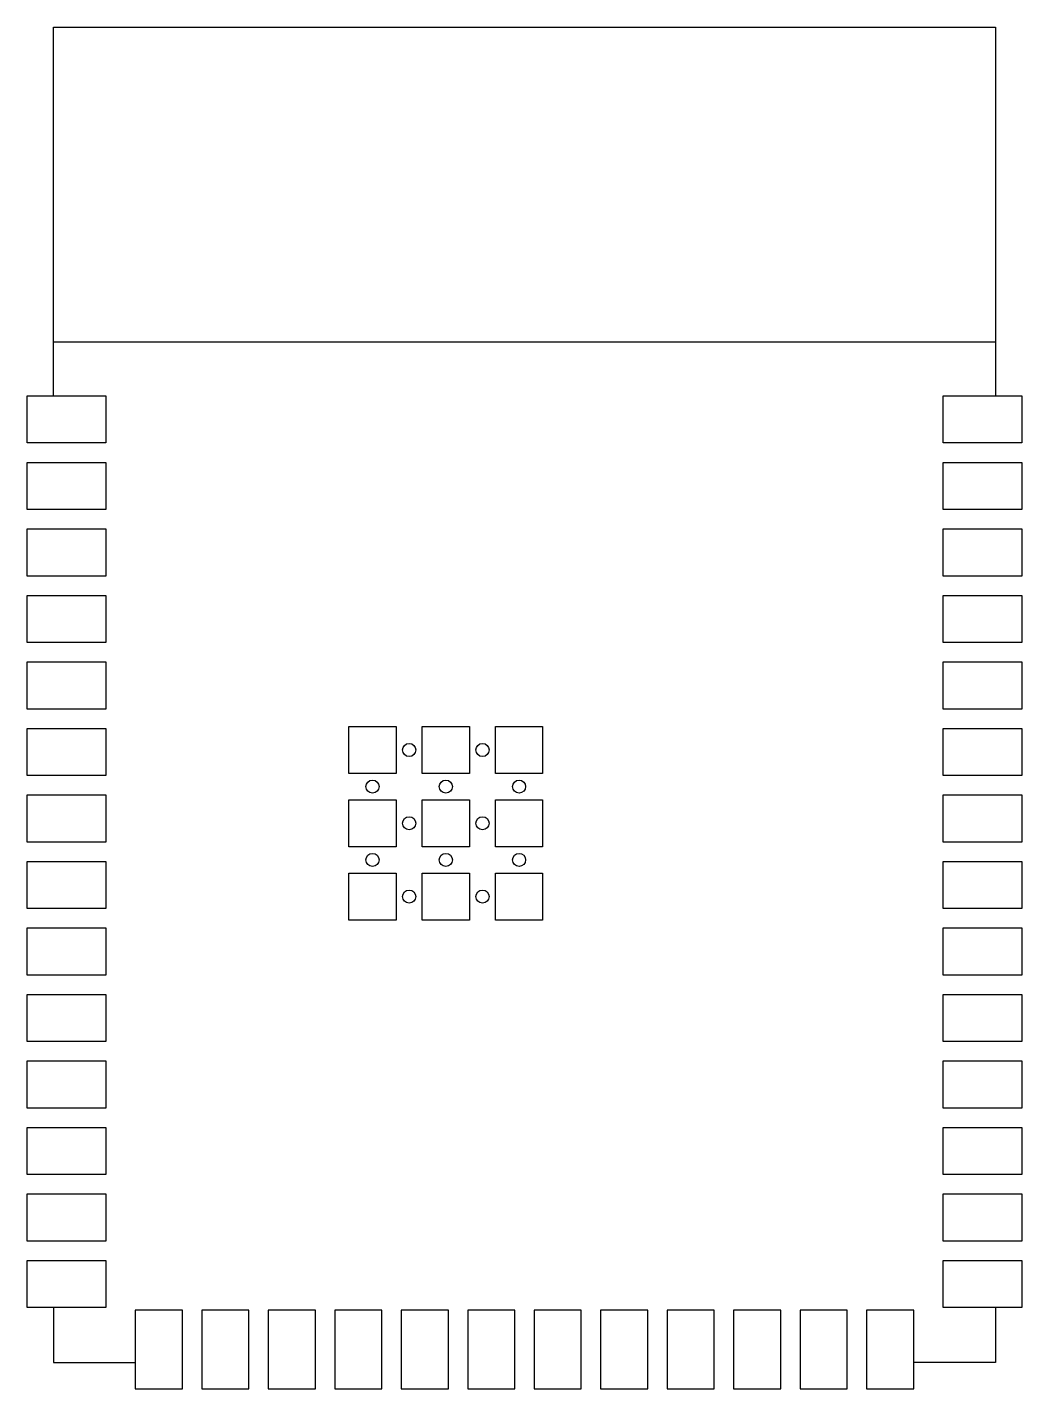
# Model space of a CAD drawing. Header units: millimetres. Extents: x -0.5 to 18.5, y -0.5 to 25.5.
import ezdxf

# ---------------------------------------------------------------- set-up
doc = ezdxf.new("R2010")
doc.units = ezdxf.units.MM

msp = doc.modelspace()

# ---------------------------------------------------------------- linework, layer by layer
at = {"color": 0}
for p, q in [((0, 18.456), (0, 25.495)), ((0, 25.495), (18.001, 25.495)), ((18.001, 25.495), (18.001, 18.456)), ((0, 19.49), (18.001, 19.49)), ((0, 1.046), (0, 0)), ((18, 1.046), (18, -0.001)), ((0, 0), (1.565, 0)), ((18, -0.001), (16.435, -0.001))]:
    msp.add_line(p, q, dxfattribs=at)
for points in [[(-0.5, 18.456), (1, 18.456), (1, 17.556), (-0.5, 17.556)], [(17, 18.456), (18.5, 18.456), (18.5, 17.556), (17, 17.556)], [(-0.5, 17.186), (1, 17.186), (1, 16.286), (-0.5, 16.286)], [(17, 17.186), (18.5, 17.186), (18.5, 16.286), (17, 16.286)], [(-0.5, 15.916), (1, 15.916), (1, 15.016), (-0.5, 15.016)], [(17, 15.916), (18.5, 15.916), (18.5, 15.016), (17, 15.016)], [(-0.5, 14.646), (1, 14.646), (1, 13.746), (-0.5, 13.746)], [(17, 14.646), (18.5, 14.646), (18.5, 13.746), (17, 13.746)], [(-0.5, 13.376), (1, 13.376), (1, 12.476), (-0.5, 12.476)], [(17, 13.376), (18.5, 13.376), (18.5, 12.476), (17, 12.476)], [(-0.5, 12.106), (1, 12.106), (1, 11.206), (-0.5, 11.206)], [(17, 12.106), (18.5, 12.106), (18.5, 11.206), (17, 11.206)], [(-0.5, 10.836), (1, 10.836), (1, 9.936), (-0.5, 9.936)], [(17, 10.836), (18.5, 10.836), (18.5, 9.936), (17, 9.936)], [(-0.5, 9.566), (1, 9.566), (1, 8.666), (-0.5, 8.666)], [(17, 9.566), (18.5, 9.566), (18.5, 8.666), (17, 8.666)], [(-0.5, 8.296), (1, 8.296), (1, 7.396), (-0.5, 7.396)], [(17, 8.296), (18.5, 8.296), (18.5, 7.396), (17, 7.396)], [(-0.5, 7.026), (1, 7.026), (1, 6.126), (-0.5, 6.126)], [(17, 7.026), (18.5, 7.026), (18.5, 6.126), (17, 6.126)], [(-0.5, 5.756), (1, 5.756), (1, 4.856), (-0.5, 4.856)], [(17, 5.756), (18.5, 5.756), (18.5, 4.856), (17, 4.856)], [(-0.5, 4.486), (1, 4.486), (1, 3.586), (-0.5, 3.586)], [(17, 4.486), (18.5, 4.486), (18.5, 3.586), (17, 3.586)], [(-0.5, 3.216), (1, 3.216), (1, 2.316), (-0.5, 2.316)], [(17, 3.216), (18.5, 3.216), (18.5, 2.316), (17, 2.316)], [(-0.5, 1.946), (1, 1.946), (1, 1.046), (-0.5, 1.046)], [(17, 1.946), (18.5, 1.946), (18.5, 1.046), (17, 1.046)], [(1.565, -0.504), (2.465, -0.504), (2.465, 0.996), (1.565, 0.996)], [(2.835, -0.504), (3.735, -0.504), (3.735, 0.996), (2.835, 0.996)], [(4.105, -0.504), (5.005, -0.504), (5.005, 0.996), (4.105, 0.996)], [(5.375, -0.504), (6.275, -0.504), (6.275, 0.996), (5.375, 0.996)], [(6.645, -0.504), (7.545, -0.504), (7.545, 0.996), (6.645, 0.996)], [(7.915, -0.504), (8.815, -0.504), (8.815, 0.996), (7.915, 0.996)], [(9.185, -0.504), (10.085, -0.504), (10.085, 0.996), (9.185, 0.996)], [(10.455, -0.504), (11.355, -0.504), (11.355, 0.996), (10.455, 0.996)], [(11.725, -0.504), (12.625, -0.504), (12.625, 0.996), (11.725, 0.996)], [(12.995, -0.504), (13.895, -0.504), (13.895, 0.996), (12.995, 0.996)], [(14.265, -0.504), (15.165, -0.504), (15.165, 0.996), (14.265, 0.996)], [(15.535, -0.504), (16.435, -0.504), (16.435, 0.996), (15.535, 0.996)]]:
    msp.add_lwpolyline(points, close=True, dxfattribs=at)
at = {"color": 0, "ltscale": 0.05}
for points in [[(5.647, 12.144), (6.547, 12.144), (6.547, 11.244), (5.647, 11.244)], [(7.047, 12.144), (7.947, 12.144), (7.947, 11.244), (7.047, 11.244)], [(8.447, 12.144), (9.347, 12.144), (9.347, 11.244), (8.447, 11.244)], [(5.647, 10.744), (6.547, 10.744), (6.547, 9.844), (5.647, 9.844)], [(7.047, 10.744), (7.947, 10.744), (7.947, 9.844), (7.047, 9.844)], [(8.447, 10.744), (9.347, 10.744), (9.347, 9.844), (8.447, 9.844)], [(5.647, 9.344), (6.547, 9.344), (6.547, 8.444), (5.647, 8.444)], [(7.047, 9.344), (7.947, 9.344), (7.947, 8.444), (7.047, 8.444)], [(8.447, 9.344), (9.347, 9.344), (9.347, 8.444), (8.447, 8.444)]]:
    msp.add_lwpolyline(points, close=True, dxfattribs=at)
at = {"color": 0}
for centre in [(6.797, 11.694), (8.197, 11.694), (6.097, 10.994), (7.497, 10.994), (8.897, 10.994), (6.797, 10.294), (8.197, 10.294), (6.097, 9.594), (7.497, 9.594), (8.897, 9.594), (6.797, 8.894), (8.197, 8.894)]:
    msp.add_circle(centre, 0.125, dxfattribs=at)

doc.saveas('drawing.dxf')
